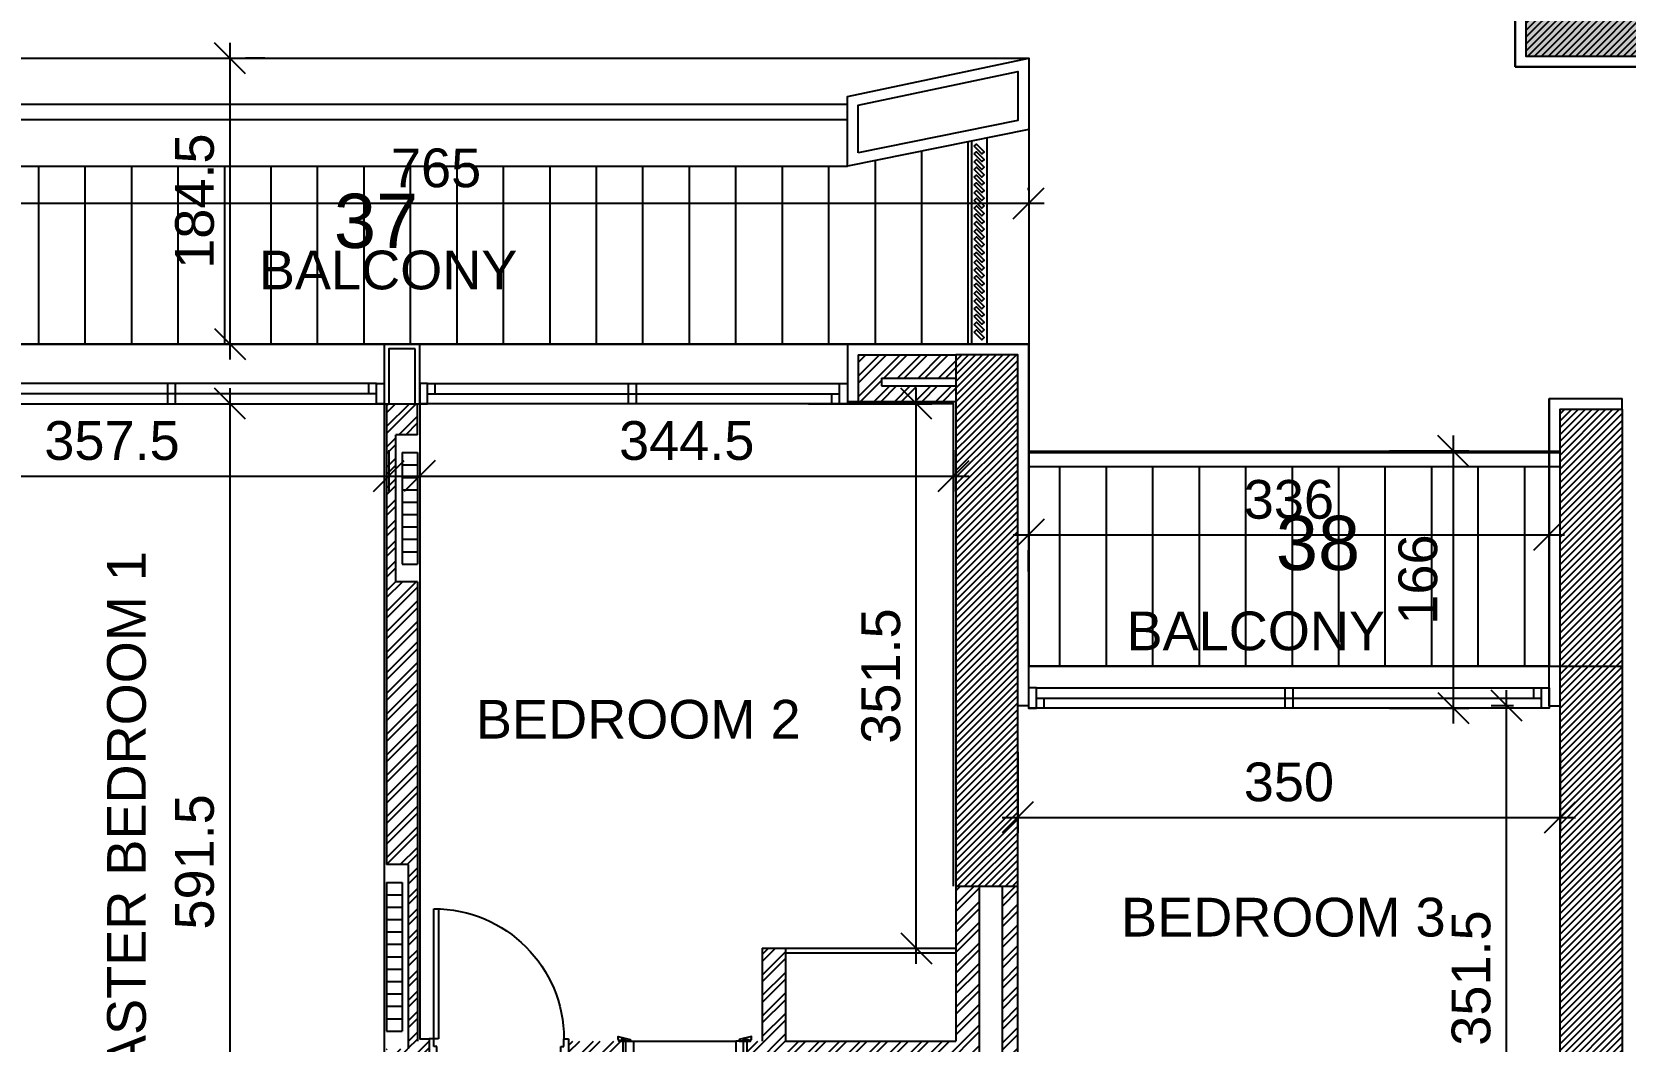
# Model space of a CAD drawing. Extents: x -1.7 to 43, y -165.8 to -101.1.
# Drawn here: x 17.06 to 27.35, y -146.1 to -139.58 of the extents above; entities that cross this region are included whole.
import ezdxf
from ezdxf.enums import TextEntityAlignment as Align

# ---------------------------------------------------------------- set-up
doc = ezdxf.new("R2010")
doc.units = 0
doc.header["$MEASUREMENT"] = 0
doc.header["$PDMODE"] = 35
doc.header["$PDSIZE"] = 0.3
doc.layers.get('0').update_dxf_attribs({"linetype": 'CONTINUOUS'})
doc.layers.get('DEFPOINTS').update_dxf_attribs({"linetype": 'CONTINUOUS'})
for name, color, linetype in [('04', 4, 'CONTINUOUS'), ('A-ALU', 9, 'CONTINUOUS'), ('A-AREAS', 6, 'CONTINUOUS'), ('A-AREAS-TXT', 6, 'CONTINUOUS'), ('A-BALUST', 1, 'CONTINUOUS'), ('A-claustra', 9, 'CONTINUOUS'), ('A-closet', 252, 'CONTINUOUS'), ('a-dim', 3, 'CONTINUOUS'), ('A-DOORS', 1, 'CONTINUOUS'), ('A-HATCH-CONC', 8, 'CONTINUOUS'), ('A-HATCH-WALL', 8, 'CONTINUOUS'), ('A-NOMENCLATURE', 3, 'CONTINUOUS'), ('A-PLASTER', 8, 'CONTINUOUS'), ('A-PORTE', 1, 'CONTINUOUS'), ('A-PROJECTION', 9, 'CONTINUOUS'), ('a-revetement', 1, 'CONTINUOUS'), ('a-stru-fac', 200, 'CONTINUOUS'), ('A-TILES', 137, 'CONTINUOUS'), ('A-WALL', 4, 'CONTINUOUS'), ('areaexe', 2, 'CONTINUOUS'), ('HATCH', 8, 'CONTINUOUS'), ('S-2ND-3RD-4-5-6TH$0$A-STR 2-3-4-5-6', 2, 'CONTINUOUS')]:
    doc.layers.add(name, color=color, linetype=linetype)
doc.styles.add('A100-STEXT', font='ARIAL.TTF', dxfattribs={"height": 0.25})
doc.dimstyles.new('A100-DIM', dxfattribs={"dimtxt": 0.25, "dimasz": 0.2, "dimexe": 0.1, "dimexo": 0.3, "dimgap": 0.1, "dimtad": 1, "dimlfac": 100, "dimrnd": 0.5, "dimdsep": 46, "dimtxsty": 'A100-STEXT', "dimblk1": 'OBLIQUE', "dimblk2": 'OBLIQUE', "dimsah": 1, "dimcen": -0.05, "dimdle": 0.1, "dimclrd": 15, "dimclre": 15, "dimclrt": 256, "dimadec": 0, "dimazin": 0, "dimtfac": 0.28, "dimtix": 1, "dimtmove": 2, "dimatfit": 3, "dimldrblk": 'OBLIQUE', "dimfxl": 0, "dimtolj": 1, "dimarcsym": 0})
pattern_1 = [(45, (6e-11, -162.350143), (-0.022097087, 0.022097087), [])]
pattern_2 = [(45, (6e-11, -162.350143), (-0.022097087, 0.022097087), [])]

# ---------------------------------------------------------------- blocks, each defined once
blk = doc.blocks.new('A$C5D3262F0')
at = {"layer": 'A-ALU'}
for p, q in [((19.288, 20.495), (16.628, 20.495)), ((17.941, 20.365), (17.941, 20.495)), ((17.991, 20.365), (17.991, 20.495)), ((19.238, 20.43), (19.238, 20.495)), ((19.618, 20.495), (22.278, 20.495)), ((19.668, 20.43), (19.668, 20.495)), ((20.916, 20.365), (20.916, 20.495)), ((20.966, 20.365), (20.966, 20.495)), ((16.578, 20.365), (19.338, 20.365)), ((19.288, 20.43), (16.628, 20.43)), ((22.328, 20.365), (19.568, 20.365)), ((19.618, 20.43), (22.278, 20.43)), ((22.228, 20.365), (22.228, 20.43)), ((23.548, 18.53), (26.808, 18.53)), ((26.758, 18.465), (26.758, 18.53)), ((23.548, 18.465), (26.808, 18.465)), ((23.598, 18.4), (23.598, 18.465)), ((26.858, 18.4), (23.498, 18.4))]:
    blk.add_line(p, q, dxfattribs=at)
for points in [[(19.288, 20.495), (19.338, 20.495), (19.338, 20.365), (19.288, 20.365)], [(19.618, 20.495), (19.568, 20.495), (19.568, 20.365), (19.618, 20.365)], [(22.278, 20.495), (22.328, 20.495), (22.328, 20.365), (22.278, 20.365)], [(23.548, 18.53), (23.498, 18.53), (23.498, 18.4), (23.548, 18.4)], [(25.153, 18.53), (25.203, 18.53), (25.203, 18.4), (25.153, 18.4)], [(26.808, 18.53), (26.858, 18.53), (26.858, 18.4), (26.808, 18.4)]]:
    blk.add_lwpolyline(points, close=True, dxfattribs=at)
blk = doc.blocks.new('P90E18D')
at = {"layer": 'A-PORTE'}
for p, q in [((0, 0), (0.05, 0)), ((0, -0.18), (0, 0)), ((0.05, 0), (0.05, -0.13)), ((0.9, 0), (0.85, 0)), ((0.85, 0), (0.85, -0.13)), ((0.9, -0.18), (0.9, 0)), ((0.03, -0.18), (0, -0.18)), ((0.06, -0.18), (0.02, -0.18)), ((0.05, -0.13), (0.03, -0.13)), ((0.03, -0.13), (0.03, -0.18)), ((0.03, -0.18), (0.03, -1.02)), ((0.06, -1.02), (0.06, -0.18)), ((0.85, -0.13), (0.87, -0.13)), ((0.87, -0.13), (0.87, -0.18)), ((0.87, -0.18), (0.9, -0.18))]:
    blk.add_line(p, q, dxfattribs=at)
blk.add_arc((0.03, -0.18), 0.84, 270, 360, dxfattribs=at)
blk = doc.blocks.new('A$C45807027')
at = {"layer": 'A-DOORS'}
for p, q in [((0, 0.009), (-0.009, -0.019)), ((-0.009, 0.009), (0, -0.019)), ((0.19, 0.009), (0.199, -0.019)), ((0.199, 0.009), (0.19, -0.019)), ((0.68, 0.02), (0.8, 0.02)), ((0.68, 0), (0.68, 0.019)), ((0.8, -0.003), (0.8, 0.023)), ((0.8, 0.023), (0.805, 0.023)), ((0.815, 0.023), (0.82, 0.023)), ((0.82, -0.003), (0.82, 0.023)), ((0.82, 0.02), (0.834, 0.02)), ((0.835, 0), (0.835, 0.019)), ((0.19, -0.11), (0.19, -0.06)), ((0.19, -0.06), (0.31, -0.06)), ((0.75, -0.06), (0.31, -0.06)), ((0.673, -0.06), (0.55, -0.06)), ((0.68, 0), (0.8, 0)), ((0.87, -0.06), (0.75, -0.06)), ((0.79, -0.06), (0.79, -0.052)), ((0.79, -0.06), (0.83, -0.06)), ((0.792, -0.05), (0.828, -0.05)), ((0.8, -0.003), (0.802, -0.003)), ((0.802, -0.05), (0.802, -0.003)), ((0.817, -0.05), (0.817, -0.003)), ((0.817, -0.003), (0.82, -0.003)), ((0.82, 0), (0.834, 0)), ((0.83, -0.06), (0.83, -0.052)), ((0.87, -0.11), (0.87, -0.06)), ((0.31, -0.11), (0.19, -0.11)), ((0.31, -0.11), (0.75, -0.11)), ((0.673, -0.11), (0.55, -0.11)), ((0.68, -0.17), (0.68, -0.189)), ((0.68, -0.17), (0.8, -0.17)), ((0.68, -0.19), (0.8, -0.19)), ((0.75, -0.11), (0.87, -0.11)), ((0.79, -0.11), (0.79, -0.118)), ((0.79, -0.11), (0.83, -0.11)), ((0.792, -0.12), (0.828, -0.12)), ((0.8, -0.167), (0.8, -0.193)), ((0.8, -0.167), (0.802, -0.167)), ((0.8, -0.193), (0.805, -0.193)), ((0.802, -0.12), (0.802, -0.167)), ((0.815, -0.193), (0.82, -0.193)), ((0.817, -0.12), (0.817, -0.167)), ((0.817, -0.167), (0.82, -0.167)), ((0.82, -0.167), (0.82, -0.193)), ((0.82, -0.17), (0.834, -0.17)), ((0.82, -0.19), (0.834, -0.19)), ((0.83, -0.11), (0.83, -0.118)), ((0.835, -0.17), (0.835, -0.189)), ((0, -0.809), (-0.009, -0.781)), ((-0.009, -0.809), (0, -0.781)), ((0.19, -0.809), (0.199, -0.781)), ((0.199, -0.809), (0.19, -0.781))]:
    blk.add_line(p, q, dxfattribs=at)
at = {"layer": 'A-DOORS', "color": 8}
for p, q in [((0, -0.07), (0, -0.73)), ((0.19, -0.74), (0.19, -0.06))]:
    blk.add_line(p, q, dxfattribs=at)
at = {"layer": 'A-DOORS'}
for points in [[(0, 0.01), (0, 0.025), (-0.01, 0.025), (-0.01, 0.03), (-0.03, 0.03), (-0.01, -0.048, 0.381769), (-0.008, -0.05), (0, -0.05), (0, -0.02), (-0.01, -0.02), (-0.01, 0.01), (0, 0.01)], [(0.19, 0.01), (0.19, 0.025), (0.2, 0.025), (0.2, 0.03), (0.22, 0.03), (0.2, -0.048, -0.381769), (0.198, -0.05), (0.19, -0.05), (0.19, -0.02), (0.2, -0.02), (0.2, 0.01), (0.19, 0.01)], [(0, -0.81), (0, -0.825), (-0.01, -0.825), (-0.01, -0.83), (-0.03, -0.83), (-0.01, -0.752, -0.381769), (-0.008, -0.75), (0, -0.75), (0, -0.78), (-0.01, -0.78), (-0.01, -0.81), (0, -0.81)], [(0.19, -0.81), (0.19, -0.825), (0.2, -0.825), (0.2, -0.83), (0.22, -0.83), (0.2, -0.752, 0.381769), (0.198, -0.75), (0.19, -0.75), (0.19, -0.78), (0.2, -0.78), (0.2, -0.81), (0.19, -0.81)]]:
    blk.add_lwpolyline(points, format="xyb", dxfattribs=at)
for points in [[(0, 0.009), (0, -0.019), (-0.009, -0.019), (-0.009, 0.009)], [(0.19, 0.009), (0.19, -0.019), (0.199, -0.019), (0.199, 0.009)], [(0, -0.809), (0, -0.781), (-0.009, -0.781), (-0.009, -0.809)], [(0.19, -0.809), (0.19, -0.781), (0.199, -0.781), (0.199, -0.809)]]:
    blk.add_lwpolyline(points, close=True, dxfattribs=at)
for points in [[(0, 0), (0.19, 0), (0.19, -0.02), (0, -0.02), (0, 0)], [(0.19, -0.02), (0, -0.02), (0, -0.07), (0.15, -0.07)], [(0.15, -0.07), (0.15, -0.06), (0.19, -0.06), (0.19, -0.02)], [(0.19, -0.78), (0, -0.78), (0, -0.73), (0.15, -0.73)], [(0, -0.8), (0.19, -0.8), (0.19, -0.78), (0, -0.78), (0, -0.8)], [(0.15, -0.73), (0.15, -0.74), (0.19, -0.74), (0.19, -0.78)]]:
    blk.add_lwpolyline(points, dxfattribs=at)
blk.add_arc((0.19, -0.06), 0.68, 270.0254, 359.9746, dxfattribs=at)
at = {"layer": 'A-DOORS', "extrusion": (0, 0, -1)}
for centre, major_axis, start_param, end_param in [((0.68, 0.019), (-0.000354, 0.000354), 5.497787, 7.068583), ((0.68, 0), (0.000354, 0.000354), 2.356194, 3.926991), ((0.81, 0.031), (-0.00642, 0.00642), 3.344077, 4.509904), ((0.834, 0.019), (0.000354, 0.000354), -0.785398, 0.785398), ((0.834, 0), (-0.000354, 0.000354), 2.356194, 3.926991), ((0.792, -0.052), (-0.00141, 0.00141), 5.497787, 7.068583), ((0.81, -0.021), (-0.0138, 0.0138), 0.390607, 1.180189), ((0.828, -0.052), (0.00141, 0.00141), -0.785398, 0.785398), ((0.68, -0.17), (-0.000354, 0.000354), 5.497787, 7.068583), ((0.68, -0.189), (0.000354, 0.000354), 2.356194, 3.926991), ((0.792, -0.118), (-0.00141, 0.00141), 3.926991, 5.497787), ((0.81, -0.149), (-0.0138, 0.0138), 3.5322, 4.321782), ((0.81, -0.201), (-0.00642, 0.00642), 0.202485, 1.368312), ((0.828, -0.118), (-0.00141, 0.00141), 2.356194, 3.926991), ((0.834, -0.17), (0.000354, 0.000354), -0.785398, 0.785398), ((0.834, -0.189), (0.000354, 0.000354), 0.785398, 2.356194)]:
    blk.add_ellipse(centre, major_axis=major_axis, ratio=1, start_param=start_param, end_param=end_param, dxfattribs=at)
blk = doc.blocks.new('_OBLIQUE')
at = {"color": 0, "linetype": 'ByBlock'}
blk.add_line((-0.5, -0.5), (0.5, 0.5), dxfattribs=at)
blk = doc.blocks.new('*D129')
at = {"layer": 'a-dim', "color": 15, "lineweight": -2}
for p, q in [((18.342, -141.885), (18.342, -148)), ((18.291, -141.985), (18.442, -141.985)), ((18.291, -147.9), (18.442, -147.9))]:
    blk.add_line(p, q, dxfattribs=at)
at = {"layer": 'DEFPOINTS', "color": 0}
for p in [(17.991, -141.985), (17.991, -147.9), (18.342, -147.9)]:
    blk.add_point(p, dxfattribs=at)
at = {"layer": 'a-dim', "color": 15, "lineweight": -2, "xscale": 0.2, "yscale": 0.2, "zscale": 0.2}
for p, rotation in [((18.342, -141.985), 90), ((18.342, -147.9), 270)]:
    blk.add_blockref('_OBLIQUE', p, dxfattribs=dict(at, rotation=rotation))
at = {"layer": 'a-dim', "insert": (18.115, -144.943), "char_height": 0.25, "attachment_point": 5, "rotation": 90, "style": 'A100-STEXT'}
blk.add_mtext('\\A1;591.5', dxfattribs=at)
blk = doc.blocks.new('*D130')
at = {"layer": 'a-dim', "color": 15, "lineweight": -2}
for p, q in [((15.793, -142.285), (15.793, -142.552)), ((19.368, -142.285), (19.368, -142.552)), ((15.693, -142.452), (19.468, -142.452))]:
    blk.add_line(p, q, dxfattribs=at)
at = {"layer": 'DEFPOINTS', "color": 0}
for p in [(15.793, -141.985), (19.368, -141.985), (19.368, -142.452)]:
    blk.add_point(p, dxfattribs=at)
at = {"layer": 'a-dim', "color": 15, "lineweight": -2, "xscale": 0.2, "yscale": 0.2, "zscale": 0.2, "rotation": 180}
blk.add_blockref('_OBLIQUE', (15.793, -142.452), dxfattribs=at)
at = {"layer": 'a-dim', "color": 15, "lineweight": -2, "xscale": 0.2, "yscale": 0.2, "zscale": 0.2}
blk.add_blockref('_OBLIQUE', (19.368, -142.452), dxfattribs=at)
at = {"layer": 'a-dim', "insert": (17.581, -142.224), "char_height": 0.25, "attachment_point": 5, "style": 'A100-STEXT'}
blk.add_mtext('\\A1;357.5', dxfattribs=at)
blk = doc.blocks.new('*D131')
at = {"layer": 'a-dim', "color": 15, "lineweight": -2}
for p, q in [((19.568, -142.285), (19.568, -142.552)), ((23.013, -142.285), (23.013, -142.552)), ((19.468, -142.452), (23.113, -142.452))]:
    blk.add_line(p, q, dxfattribs=at)
at = {"layer": 'DEFPOINTS', "color": 0}
for p in [(19.568, -141.985), (23.013, -141.985), (23.013, -142.452)]:
    blk.add_point(p, dxfattribs=at)
at = {"layer": 'a-dim', "color": 15, "lineweight": -2, "xscale": 0.2, "yscale": 0.2, "zscale": 0.2, "rotation": 180}
blk.add_blockref('_OBLIQUE', (19.568, -142.452), dxfattribs=at)
at = {"layer": 'a-dim', "color": 15, "lineweight": -2, "xscale": 0.2, "yscale": 0.2, "zscale": 0.2}
blk.add_blockref('_OBLIQUE', (23.013, -142.452), dxfattribs=at)
at = {"layer": 'a-dim', "insert": (21.291, -142.224), "char_height": 0.25, "attachment_point": 5, "style": 'A100-STEXT'}
blk.add_mtext('\\A1;344.5', dxfattribs=at)
blk = doc.blocks.new('*D132')
at = {"layer": 'a-dim', "color": 15, "lineweight": -2}
for p, q in [((22.772, -145.6), (22.772, -141.885)), ((22.078, -141.985), (22.872, -141.985)), ((22.078, -145.5), (22.872, -145.5))]:
    blk.add_line(p, q, dxfattribs=at)
at = {"layer": 'DEFPOINTS', "color": 0}
for p in [(21.778, -141.985), (22.772, -141.985), (21.778, -145.5)]:
    blk.add_point(p, dxfattribs=at)
at = {"layer": 'a-dim', "color": 15, "lineweight": -2, "xscale": 0.2, "yscale": 0.2, "zscale": 0.2}
for p, rotation in [((22.772, -141.985), 90), ((22.772, -145.5), 270)]:
    blk.add_blockref('_OBLIQUE', p, dxfattribs=dict(at, rotation=rotation))
at = {"layer": 'a-dim', "insert": (22.545, -143.743), "char_height": 0.25, "attachment_point": 5, "rotation": 90, "style": 'A100-STEXT'}
blk.add_mtext('\\A1;351.5', dxfattribs=at)
blk = doc.blocks.new('*D140')
at = {"layer": 'a-dim', "color": 15, "lineweight": -2}
for p, q in [((26.583, -147.55), (26.583, -143.835)), ((26.628, -143.935), (26.483, -143.935)), ((26.628, -147.45), (26.483, -147.45))]:
    blk.add_line(p, q, dxfattribs=at)
at = {"layer": 'DEFPOINTS', "color": 0}
for p in [(26.583, -143.935), (26.928, -143.935), (26.928, -147.45)]:
    blk.add_point(p, dxfattribs=at)
at = {"layer": 'a-dim', "color": 15, "lineweight": -2, "xscale": 0.2, "yscale": 0.2, "zscale": 0.2}
for p, rotation in [((26.583, -143.935), 90), ((26.583, -147.45), 270)]:
    blk.add_blockref('_OBLIQUE', p, dxfattribs=dict(at, rotation=rotation))
at = {"layer": 'a-dim', "insert": (26.355, -145.693), "char_height": 0.25, "attachment_point": 5, "rotation": 90, "style": 'A100-STEXT'}
blk.add_mtext('\\A1;351.5', dxfattribs=at)
blk = doc.blocks.new('*D141')
at = {"layer": 'a-dim', "color": 15, "lineweight": -2}
for p, q in [((23.428, -144.235), (23.428, -144.756)), ((26.928, -144.235), (26.928, -144.756)), ((23.328, -144.656), (27.028, -144.656))]:
    blk.add_line(p, q, dxfattribs=at)
at = {"layer": 'DEFPOINTS', "color": 0}
for p in [(23.428, -143.935), (26.928, -143.935), (26.928, -144.656)]:
    blk.add_point(p, dxfattribs=at)
at = {"layer": 'a-dim', "color": 15, "lineweight": -2, "xscale": 0.2, "yscale": 0.2, "zscale": 0.2, "rotation": 180}
blk.add_blockref('_OBLIQUE', (23.428, -144.656), dxfattribs=at)
at = {"layer": 'a-dim', "color": 15, "lineweight": -2, "xscale": 0.2, "yscale": 0.2, "zscale": 0.2}
blk.add_blockref('_OBLIQUE', (26.928, -144.656), dxfattribs=at)
at = {"layer": 'a-dim', "insert": (25.178, -144.428), "char_height": 0.25, "attachment_point": 5, "style": 'A100-STEXT'}
blk.add_mtext('\\A1;350', dxfattribs=at)
blk = doc.blocks.new('*D142')
at = {"layer": 'a-dim', "color": 15, "lineweight": -2}
for p, q in [((26.239, -142.19), (26.239, -144.05)), ((25.827, -142.29), (26.339, -142.29)), ((25.827, -143.95), (26.339, -143.95))]:
    blk.add_line(p, q, dxfattribs=at)
at = {"layer": 'DEFPOINTS', "color": 0}
for p in [(25.527, -142.29), (25.527, -143.95), (26.239, -143.95)]:
    blk.add_point(p, dxfattribs=at)
at = {"layer": 'a-dim', "color": 15, "lineweight": -2, "xscale": 0.2, "yscale": 0.2, "zscale": 0.2}
for p, rotation in [((26.239, -142.29), 90), ((26.239, -143.95), 270)]:
    blk.add_blockref('_OBLIQUE', p, dxfattribs=dict(at, rotation=rotation))
at = {"layer": 'a-dim', "insert": (26.012, -143.12), "char_height": 0.25, "attachment_point": 5, "rotation": 90, "style": 'A100-STEXT'}
blk.add_mtext('\\A1;166', dxfattribs=at)
blk = doc.blocks.new('*D143')
at = {"layer": 'a-dim', "color": 15, "lineweight": -2}
for p, q in [((23.398, -142.831), (26.958, -142.831)), ((23.498, -143.068), (23.498, -142.931)), ((26.858, -143.068), (26.858, -142.931))]:
    blk.add_line(p, q, dxfattribs=at)
at = {"layer": 'DEFPOINTS', "color": 0}
for p in [(23.498, -142.768), (26.858, -142.768), (26.858, -142.831)]:
    blk.add_point(p, dxfattribs=at)
at = {"layer": 'a-dim', "color": 15, "lineweight": -2, "xscale": 0.2, "yscale": 0.2, "zscale": 0.2, "rotation": 180}
blk.add_blockref('_OBLIQUE', (23.498, -142.831), dxfattribs=at)
at = {"layer": 'a-dim', "color": 15, "lineweight": -2, "xscale": 0.2, "yscale": 0.2, "zscale": 0.2}
blk.add_blockref('_OBLIQUE', (26.858, -142.831), dxfattribs=at)
at = {"layer": 'a-dim', "insert": (25.178, -142.604), "char_height": 0.25, "attachment_point": 5, "style": 'A100-STEXT'}
blk.add_mtext('\\A1;336', dxfattribs=at)
blk = doc.blocks.new('*D164')
at = {"layer": 'a-dim', "color": 15, "lineweight": -2}
for p, q in [((23.598, -140.692), (15.748, -140.692)), ((15.848, -140.607), (15.848, -140.592)), ((23.498, -140.607), (23.498, -140.592))]:
    blk.add_line(p, q, dxfattribs=at)
at = {"layer": 'DEFPOINTS', "color": 0}
for p in [(15.848, -140.692), (15.848, -140.907), (23.498, -140.907)]:
    blk.add_point(p, dxfattribs=at)
at = {"layer": 'a-dim', "color": 15, "lineweight": -2, "xscale": 0.2, "yscale": 0.2, "zscale": 0.2}
for p, rotation in [((15.848, -140.692), 179.9999999961436), ((23.498, -140.692), 359.9999999961436)]:
    blk.add_blockref('_OBLIQUE', p, dxfattribs=dict(at, rotation=rotation))
at = {"layer": 'a-dim', "insert": (19.673, -140.464), "char_height": 0.25, "attachment_point": 5, "rotation": 360, "style": 'A100-STEXT'}
blk.add_mtext('\\A1;765', dxfattribs=at)
blk = doc.blocks.new('*D165')
at = {"layer": 'a-dim', "color": 15, "lineweight": -2}
for p, q in [((18.342, -139.654), (18.342, -141.7)), ((18.568, -139.754), (18.442, -139.754)), ((18.568, -141.6), (18.442, -141.6))]:
    blk.add_line(p, q, dxfattribs=at)
at = {"layer": 'DEFPOINTS', "color": 0}
for p in [(18.268, -139.754), (18.268, -141.6), (18.342, -141.6)]:
    blk.add_point(p, dxfattribs=at)
at = {"layer": 'a-dim', "color": 15, "lineweight": -2, "xscale": 0.2, "yscale": 0.2, "zscale": 0.2}
for p, rotation in [((18.342, -139.754), 90), ((18.342, -141.6), 270)]:
    blk.add_blockref('_OBLIQUE', p, dxfattribs=dict(at, rotation=rotation))
at = {"layer": 'a-dim', "insert": (18.115, -140.677), "char_height": 0.25, "attachment_point": 5, "rotation": 90, "style": 'A100-STEXT'}
blk.add_mtext('\\A1;184.5', dxfattribs=at)

msp = doc.modelspace()

# ---------------------------------------------------------------- hatches: boundary and pattern name
at = {"layer": 'A-HATCH-CONC'}
h = msp.add_hatch(dxfattribs=at)
h.set_pattern_fill('ANSI31', color=256, scale=0.25, style=0)
h.set_pattern_definition(pattern_1)
h.paths.add_polyline_path([(41.83837, -139.41014), (26.70837, -139.41014), (26.70837, -139.74014), (28.46837, -139.74014), (28.46837, -139.81014), (41.83837, -139.81014)])
h = msp.add_hatch(dxfattribs=at)
h.set_pattern_fill('ANSI31', color=256, scale=0.25, style=0)
h.set_pattern_definition(pattern_2)
h.paths.add_polyline_path([(41.83837, -139.41014), (26.70837, -139.41014), (26.70837, -139.74014), (28.46837, -139.74014), (28.46837, -139.81014), (41.83837, -139.81014)])
h = msp.add_hatch(dxfattribs=at)
h.set_pattern_fill('ANSI31', color=256, scale=0.25, style=0)
h.set_pattern_definition(pattern_1)
h.paths.add_polyline_path([(23.42837, -141.67014), (23.02837, -141.67014), (23.02837, -142.19356), (23.42837, -142.19356)])
h = msp.add_hatch(dxfattribs=at)
h.set_pattern_fill('ANSI31', color=256, scale=0.25, style=0)
h.set_pattern_definition(pattern_1)
h.paths.add_polyline_path([(27.32837, -142.02014), (26.92837, -142.02014), (26.92837, -158.48014), (25.34873, -158.48014), (23.42837, -158.21828), (23.42837, -156.55014), (23.12837, -156.55014), (23.12837, -158.48014), (25.32837, -158.78014), (27.32837, -158.78014)])
h = msp.add_hatch(dxfattribs=at)
h.set_pattern_fill('ANSI31', color=256, scale=0.25, style=0)
h.set_pattern_definition(pattern_2)
h.paths.add_polyline_path([(26.7194, -158.48014), (26.7194, -158.78014), (27.32837, -158.78014), (27.32837, -142.02014), (26.92837, -142.02014), (26.92837, -158.48014)])
h = msp.add_hatch(dxfattribs=at)
h.set_pattern_fill('ANSI31', color=256, scale=0.25, style=0)
h.set_pattern_definition(pattern_1)
h.paths.add_polyline_path([(23.42837, -142.19356), (23.02837, -142.19356), (23.02837, -145.10014), (23.42837, -145.10014)])
h = msp.add_hatch(dxfattribs=at)
h.set_pattern_fill('ANSI31', color=256, scale=0.25, style=0)
h.set_pattern_definition([(45, (6e-11, -162.350143), (-0.022097087, 0.022097087), [])])
h.paths.add_polyline_path([(23.42837, -142.19356), (23.02837, -142.19356), (23.02837, -145.10014), (23.42837, -145.10014)])
at = {"layer": 'A-HATCH-WALL'}
h = msp.add_hatch(dxfattribs=at)
h.set_pattern_fill('ANSI32', color=256, scale=0.25, style=0)
h.set_pattern_definition([(45, (6e-11, -162.35014), (-0.06629126, 0.06629126), []), (45, (0.04419, -162.35014), (-0.06629126, 0.06629126), [])])
h.paths.add_polyline_path([(23.02837, -141.67014), (22.39837, -141.67014), (22.39837, -141.97014), (23.02837, -141.97014), (23.02837, -141.87014), (22.54837, -141.87014), (22.54837, -141.82014), (23.02837, -141.82014)])
h = msp.add_hatch(dxfattribs=at)
h.set_pattern_fill('ANSI32', color=256, scale=0.25, style=0)
h.paths.add_polyline_path([(18.67722, -152.60014), (19.35337, -152.60014), (19.35337, -152.45014), (19.21879, -152.45014), (17.87837, -152.45014), (17.87837, -152.60014), (18.52837, -152.60014), (18.52837, -156.53514), (18.67837, -156.53514)])
h.paths.add_polyline_path([(26.92837, -148.05014), (24.67837, -148.05014), (24.67837, -147.45014), (24.52837, -147.45014), (24.52837, -148.05014), (24.52837, -148.57514), (24.67837, -148.57514), (24.67837, -148.20014), (26.82837, -148.20014), (26.82837, -149.75014), (26.52837, -149.75014), (26.52837, -151.05014), (25.70337, -151.05014), (25.70337, -151.16014), (26.77837, -151.16014), (26.77837, -151.30014), (26.91337, -151.30014), (26.91337, -151.05014), (26.67837, -151.05014), (26.67837, -149.85014), (26.92837, -149.85014)])
h.paths.add_polyline_path([(24.67837, -148.57514), (24.52837, -148.57514), (24.52837, -149.12514), (24.67837, -149.12514)], flags=17)
h.paths.add_polyline_path([(24.67837, -149.92514), (24.52837, -149.92514), (24.52837, -151.10014), (23.17837, -151.10014), (23.17837, -151.00014), (23.02837, -151.00014), (23.02837, -151.10014), (22.33837, -151.10014), (22.33837, -151.24014), (21.46837, -151.24014), (21.46837, -151.10014), (19.50337, -151.10014), (19.50337, -151.00014), (19.35337, -151.00014), (19.35337, -151.10014), (19.35337, -151.30014), (19.50337, -151.30014), (19.50337, -151.16014), (20.93337, -151.16014), (20.93337, -151.30014), (25.34837, -151.30014), (25.34837, -151.16014), (25.70337, -151.16014), (25.70337, -151.05014), (24.67837, -151.05014)])
h.paths.add_polyline_path([(23.17837, -145.10014), (23.02837, -145.10014), (23.02837, -146.10014), (21.92837, -146.10014), (21.92837, -145.50014), (21.77837, -145.50014), (21.77837, -146.10014), (21.67837, -146.10014), (21.67837, -146.25014), (23.02837, -146.25014), (23.02837, -148.30014), (23.17837, -148.30014)])
h.paths.add_polyline_path([(23.42837, -145.10014), (23.32837, -145.10014), (23.32837, -147.25014), (23.18837, -147.25014), (23.18837, -148.30014), (23.28837, -148.30014), (23.28837, -147.35014), (23.42837, -147.35014)])
h.paths.add_polyline_path([(23.17837, -149.50014), (23.02837, -149.50014), (23.02837, -150.10014), (23.17837, -150.10014)])
h.paths.add_polyline_path([(23.02837, -149.25014), (22.82837, -149.25014), (22.82837, -148.65014), (23.02837, -148.65014), (23.02837, -148.50014), (22.67837, -148.50014), (22.67837, -149.20014), (20.77837, -149.20014), (20.77837, -148.02194), (20.62837, -148.02194), (20.62837, -148.50014), (20.51587, -148.50014), (20.51587, -148.65014), (20.62837, -148.65014), (20.62837, -150.00014), (20.77837, -150.00014), (20.77837, -149.40014), (23.02837, -149.40014)])
h.paths.add_polyline_path([(20.77837, -147.07514), (20.77837, -146.25014), (20.87837, -146.25014), (20.87837, -146.10014), (20.86937, -146.10014), (20.85337, -146.10014), (20.77837, -146.10014), (20.52837, -146.10014), (20.52837, -146.25014), (20.62837, -146.25014), (20.62837, -147.07514), (20.62837, -148.02194), (20.77837, -148.02194)])
h.paths.add_polyline_path([(19.61587, -148.50014), (19.50337, -148.50014), (19.50337, -147.80014), (19.35337, -147.80014), (19.35337, -147.95014), (19.35337, -148.50014), (17.17837, -148.50014), (17.17837, -147.90014), (17.02837, -147.90014), (17.02837, -149.24733), (17.17837, -149.24733), (17.17837, -148.65014), (19.35337, -148.65014), (19.35337, -149.85014), (18.66587, -149.85014), (18.66587, -150.00014), (19.35337, -150.00014), (19.35337, -150.10014), (19.50337, -150.10014), (19.50337, -148.65014), (19.61587, -148.65014)])
h.paths.add_polyline_path([(17.86587, -149.85014), (17.17837, -149.85014), (17.17837, -149.24733), (17.02837, -149.24733), (17.02837, -149.40014), (15.77837, -149.40014), (15.77837, -149.55014), (16.27837, -149.55014), (16.27837, -150.55014), (16.27837, -150.62514), (16.42837, -150.62514), (16.42837, -149.55014), (17.02837, -149.55014), (17.02837, -150.55014), (16.77837, -150.55014), (16.77837, -150.62514), (16.85337, -150.62514), (16.85337, -151.07514), (16.92837, -151.07514), (16.92837, -150.75014), (17.17837, -150.75014), (17.17837, -150.00014), (17.86587, -150.00014)])
h.paths.add_polyline_path([(19.55337, -141.98514), (19.35337, -141.98514), (19.35337, -144.96014), (19.49337, -144.96014), (19.49337, -146.15014), (19.35337, -146.15014), (19.35337, -146.90014), (19.50337, -146.90014), (19.50337, -146.25014), (19.62837, -146.25014), (19.62837, -146.10014), (19.55337, -146.10014), (19.55337, -143.13514), (19.41337, -143.13514), (19.4137, -142.18514), (19.55337, -142.18514)])
at = {"layer": 'A-TILES'}
h = msp.add_hatch(dxfattribs=at)
h.set_pattern_fill('_USER', color=256, scale=0.3, angle=90, style=0, pattern_type=0)
h.set_pattern_definition([(90, (30.60837, -154.25014), (-0.3, 2e-17), [])])
h.paths.add_polyline_path([(22.32837, -141.60014), (23.12837, -141.60014), (23.12837, -140.28832), (22.32837, -140.45014), (22.32837, -140.45014), (15.84837, -140.45014), (15.84837, -141.60014), (16.57837, -141.60014), (19.35337, -141.60014), (19.55337, -141.60014)])
h = msp.add_hatch(dxfattribs=at)
h.set_pattern_fill('_USER', color=256, scale=0.3, angle=90, style=0, pattern_type=0)
h.set_pattern_definition([(90, (6e-11, -162.35014), (-0.3, 2e-17), [])])
h.paths.add_polyline_path([(26.85837, -142.39014), (23.49837, -142.39014), (23.49837, -143.68014), (26.85837, -143.68014)])
at = {"layer": 'HATCH'}
msp.add_hatch(color=256, dxfattribs=at).paths.add_polyline_path([(41.83837, -139.41014), (26.70837, -139.41014), (26.70837, -139.74014), (28.46837, -139.74014), (28.46837, -139.81014), (41.83837, -139.81014)])

# ---------------------------------------------------------------- linework, layer by layer
at = {"layer": '04', "color": 11}
for p, q in [((19.45337, -142.30014), (19.55337, -142.30014)), ((19.45337, -142.30014), (19.45337, -143.02014)), ((19.45337, -142.30014), (19.55337, -142.30014)), ((19.55337, -142.30014), (19.55337, -143.02014)), ((19.45337, -142.38014), (19.55337, -142.38014)), ((19.45337, -142.46014), (19.55337, -142.46014)), ((19.45337, -142.54014), (19.55337, -142.54014)), ((19.45337, -142.62014), (19.55337, -142.62014)), ((19.45337, -142.70014), (19.55337, -142.70014)), ((19.45337, -142.78014), (19.55337, -142.78014)), ((19.45337, -142.86014), (19.55337, -142.86014)), ((19.45337, -142.94014), (19.55337, -142.94014)), ((19.45337, -143.02014), (19.55337, -143.02014)), ((19.35337, -145.07514), (19.35337, -146.03514)), ((19.35337, -145.07514), (19.45337, -145.07514)), ((19.35337, -145.07514), (19.45337, -145.07514)), ((19.45337, -145.07514), (19.45337, -146.03514)), ((19.35337, -145.15514), (19.45337, -145.15514)), ((19.35337, -145.23514), (19.45337, -145.23514)), ((19.35337, -145.31514), (19.45337, -145.31514)), ((19.35337, -145.31514), (19.45337, -145.31514)), ((19.35337, -145.31514), (19.45337, -145.31514)), ((19.35337, -145.39514), (19.45337, -145.39514)), ((19.35337, -145.47514), (19.45337, -145.47514)), ((19.35337, -145.55514), (19.45337, -145.55514)), ((19.35337, -145.63514), (19.45337, -145.63514)), ((19.35337, -145.71514), (19.45337, -145.71514)), ((19.35337, -145.79514), (19.45337, -145.79514)), ((19.35337, -145.87514), (19.45337, -145.87514)), ((19.35337, -145.95514), (19.45337, -145.95514)), ((19.35337, -146.03514), (19.45337, -146.03514))]:
    msp.add_line(p, q, dxfattribs=at)
at = {"layer": 'A-ALU'}
for p, q in [((16.57837, -141.60014), (19.33837, -141.60014)), ((22.32837, -141.60014), (19.56837, -141.60014)), ((26.85837, -143.68014), (23.49837, -143.68014)), ((26.85837, -143.68014), (23.49837, -143.68014))]:
    msp.add_line(p, q, dxfattribs=at)
at = {"layer": 'A-AREAS'}
msp.add_line((26.63837, -139.81014), (41.90837, -139.81014), dxfattribs=at)
for points in [[(13.67837, -139.75395), (15.84837, -139.75395), (15.84837, -141.60014), (23.49837, -141.60014), (23.49837, -143.68014), (27.32837, -143.68014), (27.32837, -158.85014), (25.32362, -158.85014), (23.05837, -158.54125), (23.05837, -156.92014), (15.84837, -156.92014), (15.84837, -158.85014), (13.67837, -158.85014), (13.67837, -154.65014), (15.62837, -154.65014), (15.62837, -152.52514), (16.85337, -152.52514), (16.85337, -150.62514), (15.62837, -150.62514), (15.62837, -144.95014), (15.62837, -144.95014), (15.62837, -144.02514), (13.67837, -144.02514)], [(15.84837, -139.75395), (23.49837, -139.75395), (23.49837, -141.60014), (15.84837, -141.60014)], [(23.49837, -142.30014), (26.85837, -142.30014), (26.85837, -143.68014), (23.49837, -143.68014)]]:
    msp.add_lwpolyline(points, close=True, dxfattribs=at)
at = {"layer": 'A-BALUST'}
for p, q in [((15.84837, -140.05014), (22.32837, -140.05014)), ((15.84837, -140.15014), (22.32837, -140.15014)), ((23.22837, -140.26809), (23.22837, -141.60014)), ((23.12837, -140.28832), (23.12837, -141.60014)), ((23.49837, -142.29014), (26.92837, -142.29014)), ((23.49837, -142.39014), (26.92837, -142.39014))]:
    msp.add_line(p, q, dxfattribs=at)
at = {"layer": 'A-claustra'}
for points in [[(23.14655, -140.32247), (23.16069, -140.30832), (23.21019, -140.35782), (23.19605, -140.37196)], [(23.14655, -140.37247), (23.16069, -140.35832), (23.21019, -140.40782), (23.19605, -140.42196)], [(23.14655, -140.42247), (23.16069, -140.40832), (23.21019, -140.45782), (23.19605, -140.47196)], [(23.14655, -140.47247), (23.16069, -140.45832), (23.21019, -140.50782), (23.19605, -140.52196)], [(23.14655, -140.52247), (23.16069, -140.50832), (23.21019, -140.55782), (23.19605, -140.57196)], [(23.14655, -140.57247), (23.16069, -140.55832), (23.21019, -140.60782), (23.19605, -140.62196)], [(23.14655, -140.62247), (23.16069, -140.60832), (23.21019, -140.65782), (23.19605, -140.67196)], [(23.14655, -140.67247), (23.16069, -140.65832), (23.21019, -140.70782), (23.19605, -140.72196)], [(23.14655, -140.72247), (23.16069, -140.70832), (23.21019, -140.75782), (23.19605, -140.77196)], [(23.14655, -140.77247), (23.16069, -140.75832), (23.21019, -140.80782), (23.19605, -140.82196)], [(23.14655, -140.82247), (23.16069, -140.80832), (23.21019, -140.85782), (23.19605, -140.87196)], [(23.14655, -140.87247), (23.16069, -140.85832), (23.21019, -140.90782), (23.19605, -140.92196)], [(23.14655, -140.92247), (23.16069, -140.90832), (23.21019, -140.95782), (23.19605, -140.97196)], [(23.14655, -140.97247), (23.16069, -140.95832), (23.21019, -141.00782), (23.19605, -141.02196)], [(23.14655, -141.02247), (23.16069, -141.00832), (23.21019, -141.05782), (23.19605, -141.07196)], [(23.14655, -141.07247), (23.16069, -141.05832), (23.21019, -141.10782), (23.19605, -141.12196)], [(23.14655, -141.12247), (23.16069, -141.10832), (23.21019, -141.15782), (23.19605, -141.17196)], [(23.14655, -141.17247), (23.16069, -141.15832), (23.21019, -141.20782), (23.19605, -141.22196)], [(23.14655, -141.22247), (23.16069, -141.20832), (23.21019, -141.25782), (23.19605, -141.27196)], [(23.14655, -141.27247), (23.16069, -141.25832), (23.21019, -141.30782), (23.19605, -141.32196)], [(23.14655, -141.32247), (23.16069, -141.30832), (23.21019, -141.35782), (23.19605, -141.37196)], [(23.14655, -141.37247), (23.16069, -141.35832), (23.21019, -141.40782), (23.19605, -141.42196)], [(23.14655, -141.42247), (23.16069, -141.40832), (23.21019, -141.45782), (23.19605, -141.47196)], [(23.14655, -141.47247), (23.16069, -141.45832), (23.21019, -141.50782), (23.19605, -141.52196)], [(23.14655, -141.52247), (23.16069, -141.50832), (23.21019, -141.55782), (23.19605, -141.57196)]]:
    msp.add_lwpolyline(points, close=True, dxfattribs=at)
at = {"layer": 'A-closet'}
for p, q in [((21.92837, -145.50014), (23.02837, -145.50014)), ((21.92837, -145.53014), (23.02837, -145.53014))]:
    msp.add_line(p, q, dxfattribs=at)
at = {"layer": 'A-PLASTER'}
for points in [[(19.33837, -141.98514), (19.33837, -146.35014)], [(19.56837, -141.98514), (19.56837, -146.08514), (19.62837, -146.08514)], [(23.01337, -145.10014), (23.01337, -145.10014), (23.01337, -145.10014), (23.01337, -145.10014), (23.01337, -145.10014), (23.01337, -145.10014), (23.01337, -141.98514), (22.32837, -141.98514)]]:
    msp.add_lwpolyline(points, dxfattribs=at)
at = {"layer": 'A-PROJECTION'}
for p, q in [((15.84837, -139.75395), (23.49837, -139.75395)), ((23.49837, -140.21348), (23.49837, -141.60014)), ((15.84837, -140.45014), (22.32837, -140.45014)), ((23.49837, -142.30014), (26.92837, -142.30014))]:
    msp.add_line(p, q, dxfattribs=at)
at = {"layer": 'a-revetement'}
for p, q in [((26.63837, -139.81014), (26.63837, -138.84014)), ((26.63837, -139.81014), (26.63837, -138.84014)), ((28.46837, -139.81014), (26.63837, -139.81014)), ((28.46837, -139.81014), (26.63837, -139.81014)), ((28.46837, -139.81014), (26.63837, -139.81014)), ((22.32837, -141.60014), (22.32837, -141.97014)), ((22.32837, -141.60014), (23.49837, -141.60014)), ((23.49837, -143.93514), (23.49837, -141.60014)), ((22.32837, -141.97014), (22.39837, -141.97014)), ((22.32837, -141.97014), (22.39837, -141.97014)), ((26.85837, -143.93514), (26.85837, -141.95014)), ((26.85837, -141.95014), (27.32837, -141.95014)), ((26.85837, -143.93514), (26.85837, -141.95014)), ((26.85837, -143.93514), (26.85837, -141.95014)), ((26.85837, -141.95014), (27.32837, -141.95014)), ((27.32837, -142.02014), (27.32837, -141.95014)), ((27.32837, -142.02014), (27.32837, -141.95014)), ((23.49837, -143.93514), (23.42837, -143.93514)), ((26.85837, -143.93514), (26.92837, -143.93514))]:
    msp.add_line(p, q, dxfattribs=at)
msp.add_lwpolyline([(22.32837, -140.45014), (22.32837, -140.00048), (23.49837, -139.75395), (23.49837, -140.21348)], close=True, dxfattribs=at)
msp.add_lwpolyline([(19.56837, -141.60014), (19.33837, -141.60014), (19.33837, -141.98514), (19.56837, -141.98514), (19.56837, -141.60014)], dxfattribs=at)
at = {"layer": 'a-stru-fac'}
for points in [[(22.39837, -140.36457), (22.39837, -140.05727), (23.42837, -139.84023), (23.42837, -140.15622)], [(19.53837, -141.63014), (19.36837, -141.63014), (19.36837, -141.98514), (19.53837, -141.98514)]]:
    msp.add_lwpolyline(points, close=True, dxfattribs=at)
at = {"layer": 'A-WALL'}
for p, q in [((22.39837, -141.67014), (22.39837, -141.97014)), ((22.39837, -141.67014), (23.02837, -141.67014)), ((22.54837, -141.82014), (23.02837, -141.82014)), ((22.54837, -141.82014), (22.54837, -141.87014)), ((22.54837, -141.87014), (23.02837, -141.87014)), ((19.35337, -141.98514), (19.35337, -144.96014)), ((19.35337, -141.98514), (19.55337, -141.98514)), ((19.55337, -142.18514), (19.55337, -141.98514)), ((22.39837, -141.97014), (23.02837, -141.97014)), ((22.39837, -141.97014), (23.02837, -141.97014)), ((19.55337, -142.18514), (19.41337, -142.18514)), ((19.41337, -143.13514), (19.4137, -142.18514)), ((19.55337, -143.13514), (19.41337, -143.13514)), ((19.55337, -143.13514), (19.55337, -146.10014)), ((19.49337, -144.96014), (19.35337, -144.96014)), ((19.49337, -144.96014), (19.49337, -146.15014)), ((23.02837, -145.10014), (23.02837, -146.10014)), ((23.17837, -145.10014), (23.17837, -148.30014)), ((23.32837, -147.25014), (23.32837, -145.10014)), ((23.42837, -147.35014), (23.42837, -145.10014)), ((21.77837, -145.50014), (21.92837, -145.50014)), ((21.77837, -145.50014), (21.77837, -146.10014)), ((21.92837, -145.50014), (21.92837, -146.10014)), ((21.92837, -146.10014), (23.02837, -146.10014))]:
    msp.add_line(p, q, dxfattribs=at)
msp.add_lwpolyline([(41.83837, -139.41014), (26.70837, -139.41014), (26.70837, -139.74014), (28.46837, -139.74014), (28.46837, -139.81014), (41.83837, -139.81014)], close=True, dxfattribs=at)
at = {"layer": 'areaexe'}
for p, q in [((26.63837, -138.84014), (26.63837, -139.81014)), ((26.63837, -139.81014), (28.39837, -139.81014)), ((23.49837, -141.60014), (15.84837, -141.60014)), ((23.49837, -143.68014), (23.49837, -141.60014)), ((26.85837, -141.95014), (26.85837, -143.68014)), ((26.85837, -143.68014), (23.49837, -143.68014))]:
    msp.add_line(p, q, dxfattribs=at)
at = {"layer": 'S-2ND-3RD-4-5-6TH$0$A-STR 2-3-4-5-6'}
for points in [[(41.83837, -139.41014), (26.70837, -139.41014), (26.70837, -139.74014), (28.46837, -139.74014), (28.46837, -139.81014), (41.83837, -139.81014)], [(41.83837, -139.41014), (26.70837, -139.41014), (26.70837, -139.74014), (28.46837, -139.74014), (28.46837, -139.81014), (41.83837, -139.81014)], [(23.02837, -145.10014), (23.42837, -145.10014), (23.42837, -141.67014), (23.02837, -141.67014)], [(27.32837, -158.78014), (25.32837, -158.78014), (23.12837, -158.48014), (23.12837, -156.55014), (23.42837, -156.55014), (23.42837, -158.21828), (25.34873, -158.48014), (26.92837, -158.48014), (26.92837, -142.02014), (27.32837, -142.02014)]]:
    msp.add_lwpolyline(points, close=True, dxfattribs=at)
msp.add_lwpolyline([(26.7194, -158.48014), (26.92837, -158.48014), (26.92837, -142.02014), (27.32837, -142.02014), (27.32837, -158.78014), (26.7194, -158.78014)], dxfattribs=at)

# ---------------------------------------------------------------- block references
at = {"layer": 'A-ALU'}
msp.add_blockref('A$C5D3262F0', (0, -162.35014), dxfattribs=at)
at = {"layer": 'A-DOORS', "xscale": -1}
for name, p, rotation in [('P90E18D', (19.62837, -146.26514), 180), ('A$C45807027', (20.87837, -146.10014), 89.99999999842368)]:
    msp.add_blockref(name, p, dxfattribs=dict(at, rotation=rotation))

# ---------------------------------------------------------------- texts
at = {"layer": 'A-AREAS-TXT', "style": 'A100-STEXT'}
for s, p in [('37', (19.28522, -140.9793)), ('38', (25.36579, -143.05845))]:
    msp.add_text(s, height=0.35, dxfattribs=at).set_placement(p, align=Align.CENTER)
at = {"layer": 'A-NOMENCLATURE', "style": 'A100-STEXT'}
for s, p in [('BALCONY', (19.36338, -141.12147)), ('BALCONY', (24.96408, -143.45168)), ('BEDROOM 2', (20.97794, -144.02185)), ('BEDROOM 3', (25.14211, -145.29949))]:
    msp.add_text(s, height=0.25, dxfattribs=at).set_placement(p, align=Align.MIDDLE)
msp.add_text('MASTER BEDROOM 1', height=0.25, rotation=90, dxfattribs=at).set_placement((17.67427, -144.76006), align=Align.MIDDLE)

# ---------------------------------------------------------------- dimensions: what is measured, and where the dimension line sits
at = {"layer": 'a-dim'}
for p1, p2, distance, picture, middle in [((18.26797, -139.75395), (18.26797, -141.60014), 0.07417, '*D165', (18.1145, -140.67705)), ((23.49837, -140.90681), (15.84837, -140.90681), -0.2148, '*D164', (19.67337, -140.46437)), ((17.99087, -141.98514), (17.99087, -147.90014), 0.35128, '*D129', (18.1145, -144.94264)), ((21.77837, -145.50014), (21.77837, -141.98514), -0.99407, '*D132', (22.54471, -143.74264)), ((15.79337, -141.98514), (19.36837, -141.98514), -0.46686, '*D130', (17.58087, -142.22428)), ((19.56837, -141.98514), (23.01337, -141.98514), -0.46686, '*D131', (21.29087, -142.22428)), ((25.52663, -142.29014), (25.52663, -143.95014), 0.71258, '*D142', (26.01157, -143.12014)), ((23.49837, -142.76764), (26.85837, -142.76764), -0.06364, '*D143', (25.17837, -142.60355)), ((26.92837, -147.45014), (26.92837, -143.93514), 0.34553, '*D140', (26.35511, -145.69264)), ((23.42837, -143.93514), (26.92837, -143.93514), -0.72098, '*D141', (25.17837, -144.42839))]:
    dim = msp.add_aligned_dim(p1=p1, p2=p2, distance=distance, dimstyle='A100-DIM', dxfattribs=at)
    dim.commit()
    dim.dimension.update_dxf_attribs({"geometry": picture, "text_midpoint": middle})

doc.saveas('drawing.dxf')
